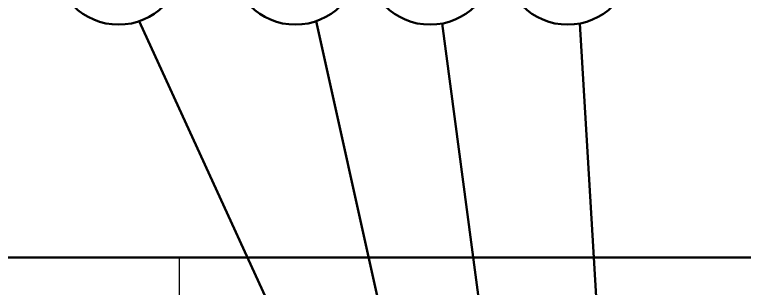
# Model space of a CAD drawing. Header units: millimetres. Extents: x 226184 to 235717, y -181921 to -175474.
# Drawn here: x 228404 to 229076, y -176292 to -176039 of the extents above; entities that cross this region are included whole.
import ezdxf

# ---------------------------------------------------------------- set-up
doc = ezdxf.new("R2010")
doc.units = ezdxf.units.MM
doc.header["$LTSCALE"] = 13
doc.linetypes.add('CENTERX2', pattern=[101.6, 63.5, -12.7, 12.7, -12.7])
doc.layers.add('1', color=4, linetype='Continuous')
doc.layers.add('粗实线', color=4, linetype='Continuous')

msp = doc.modelspace()

# ---------------------------------------------------------------- linework, layer by layer
at = {"layer": '1', "color": 1, "linetype": 'CENTERX2', "lineweight": -3, "ltscale": 0.1}
msp.add_line((228555.751, -178062.976), (228555.751, -176262.976), dxfattribs=at)
at = {"layer": '粗实线', "lineweight": 50}
for p, q in [((228518.714, -176045.443), (228786.911, -176630.613)), ((228681.571, -176045.443), (228788.355, -176524.868)), ((228797.83, -176047.527), (228861.769, -176533.473)), ((228924.497, -176047.527), (228952.259, -176511.26)), ((229405.751, -176262.976), (227705.751, -176262.976))]:
    msp.add_line(p, q, dxfattribs=at)
for centre in [(228499.71, -175989.732), (228662.567, -175989.732), (228786.662, -175989.732), (228913.329, -175989.732)]:
    msp.add_circle(centre, 58.863, dxfattribs=at)

doc.saveas('drawing.dxf')
